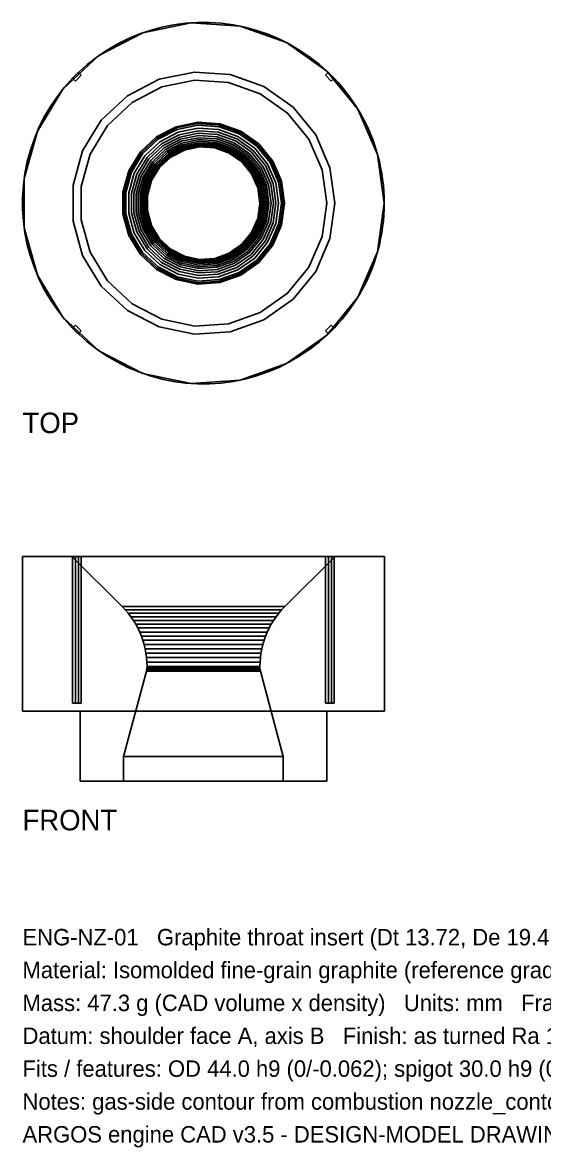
# Model space of a CAD drawing. Header units: millimetres. Extents: x 0 to 270, y -45 to 92.
# Drawn here: x 0 to 63.5, y -44.6 to 92.3 of the extents above; entities that cross this region are included whole.
import ezdxf

# ---------------------------------------------------------------- set-up
doc = ezdxf.new("R2010")
doc.units = ezdxf.units.MM
for name, color, linetype in [('FRONT_HIDDEN', 8, 'CONTINUOUS'), ('FRONT_VISIBLE', 7, 'Continuous'), ('TOP_HIDDEN', 8, 'CONTINUOUS'), ('TOP_VISIBLE', 7, 'Continuous')]:
    doc.layers.add(name, color=color, linetype=linetype)

msp = doc.modelspace()

# ---------------------------------------------------------------- linework, layer by layer
at = {"layer": 'FRONT_HIDDEN'}
for points in [[(6.09, 27.35), (5.83, 27.35), (5.56, 27.35), (5.3, 27.35), (5.03, 27.35), (4.77, 27.35), (4.5, 27.35), (4.24, 27.35), (3.97, 27.35), (3.71, 27.35), (3.44, 27.35), (3.18, 27.35), (2.91, 27.35), (2.65, 27.35), (2.38, 27.35), (2.12, 27.35), (1.85, 27.35), (1.59, 27.35), (1.32, 27.35), (1.06, 27.35), (0.79, 27.35), (0.53, 27.35), (0.26, 27.35), (0, 27.35)], [(38, 27.35), (36.61, 27.35), (35.22, 27.35), (33.83, 27.35), (32.43, 27.35), (31.04, 27.35), (29.65, 27.35), (28.26, 27.35), (26.87, 27.35), (25.48, 27.35), (24.09, 27.35), (22.7, 27.35), (21.3, 27.35), (19.91, 27.35), (18.52, 27.35), (17.13, 27.35), (15.74, 27.35), (14.35, 27.35), (12.96, 27.35), (11.57, 27.35), (10.17, 27.35), (8.78, 27.35), (7.39, 27.35), (6, 27.35)], [(6, 27.35), (7.39, 27.35), (8.78, 27.35), (10.17, 27.35), (11.57, 27.35), (12.96, 27.35), (14.35, 27.35), (15.74, 27.35), (17.13, 27.35), (18.52, 27.35), (19.91, 27.35), (21.3, 27.35), (22.7, 27.35), (24.09, 27.35), (25.48, 27.35), (26.87, 27.35), (28.26, 27.35), (29.65, 27.35), (31.04, 27.35), (32.43, 27.35), (33.83, 27.35), (35.22, 27.35), (36.61, 27.35), (38, 27.35)], [(12.12, 21.23), (6, 27.35)], [(6.09, 27.35), (6.44, 27.35)], [(6.09, 9.5), (6.09, 27.35)], [(7.15, 27.35), (6.44, 27.35)], [(6.44, 9.5), (6.44, 27.35)], [(6.8, 27.35), (7.15, 27.35)], [(6.8, 27.35), (7.15, 27.35)], [(6.8, 27.35), (7.15, 27.35)], [(37.2, 27.35), (35.88, 27.35), (34.56, 27.35), (33.23, 27.35), (31.91, 27.35), (30.59, 27.35), (29.27, 27.35), (27.95, 27.35), (26.63, 27.35), (25.3, 27.35), (23.98, 27.35), (22.66, 27.35), (21.34, 27.35), (20.02, 27.35), (18.7, 27.35), (17.37, 27.35), (16.05, 27.35), (14.73, 27.35), (13.41, 27.35), (12.09, 27.35), (10.77, 27.35), (9.44, 27.35), (8.12, 27.35), (6.8, 27.35)], [(6.8, 9.5), (6.8, 27.35)], [(7.15, 9.5), (7.15, 27.35)], [(7.15, 9.5), (7.15, 27.35)], [(38, 27.35), (31.88, 21.23)], [(37.2, 27.35), (36.85, 27.35)], [(37.56, 27.35), (36.85, 27.35)], [(36.85, 27.35), (37.2, 27.35)], [(37.2, 27.35), (36.85, 27.35)], [(36.85, 9.5), (36.85, 27.35)], [(36.85, 9.5), (36.85, 27.35)], [(37.2, 9.5), (37.2, 27.35)], [(37.91, 27.35), (37.56, 27.35)], [(37.56, 9.5), (37.56, 27.35)], [(44, 27.35), (43.74, 27.35), (43.47, 27.35), (43.21, 27.35), (42.94, 27.35), (42.68, 27.35), (42.41, 27.35), (42.15, 27.35), (41.88, 27.35), (41.62, 27.35), (41.35, 27.35), (41.09, 27.35), (40.82, 27.35), (40.56, 27.35), (40.29, 27.35), (40.03, 27.35), (39.76, 27.35), (39.5, 27.35), (39.23, 27.35), (38.97, 27.35), (38.7, 27.35), (38.44, 27.35), (38.17, 27.35), (37.91, 27.35)], [(37.91, 9.5), (37.91, 27.35)], [(31.88, 21.23), (31.02, 21.23), (30.16, 21.23), (29.3, 21.23), (28.44, 21.23), (27.58, 21.23), (26.72, 21.23), (25.86, 21.23), (25.01, 21.23), (24.15, 21.23), (23.29, 21.23), (22.43, 21.23), (21.57, 21.23), (20.71, 21.23), (19.85, 21.23), (18.99, 21.23), (18.14, 21.23), (17.28, 21.23), (16.42, 21.23), (15.56, 21.23), (14.7, 21.23), (13.84, 21.23), (12.98, 21.23), (12.12, 21.23)], [(12.12, 21.23), (12.98, 21.23), (13.84, 21.23), (14.7, 21.23), (15.56, 21.23), (16.42, 21.23), (17.28, 21.23), (18.14, 21.23), (18.99, 21.23), (19.85, 21.23), (20.71, 21.23), (21.57, 21.23), (22.43, 21.23), (23.29, 21.23), (24.15, 21.23), (25.01, 21.23), (25.86, 21.23), (26.72, 21.23), (27.58, 21.23), (28.44, 21.23), (29.3, 21.23), (30.16, 21.23), (31.02, 21.23), (31.88, 21.23)], [(12.49, 20.84), (12.12, 21.23)], [(31.51, 20.84), (30.68, 20.84), (29.85, 20.84), (29.03, 20.84), (28.2, 20.84), (27.37, 20.84), (26.55, 20.84), (25.72, 20.84), (24.89, 20.84), (24.07, 20.84), (23.24, 20.84), (22.41, 20.84), (21.59, 20.84), (20.76, 20.84), (19.93, 20.84), (19.11, 20.84), (18.28, 20.84), (17.45, 20.84), (16.63, 20.84), (15.8, 20.84), (14.97, 20.84), (14.15, 20.84), (13.32, 20.84), (12.49, 20.84)], [(12.49, 20.84), (13.32, 20.84), (14.15, 20.84), (14.97, 20.84), (15.8, 20.84), (16.63, 20.84), (17.45, 20.84), (18.28, 20.84), (19.11, 20.84), (19.93, 20.84), (20.76, 20.84), (21.59, 20.84), (22.41, 20.84), (23.24, 20.84), (24.07, 20.84), (24.89, 20.84), (25.72, 20.84), (26.55, 20.84), (27.37, 20.84), (28.2, 20.84), (29.03, 20.84), (29.85, 20.84), (30.68, 20.84), (31.51, 20.84)], [(12.84, 20.43), (12.49, 20.84)], [(31.51, 20.84), (31.16, 20.43)], [(31.88, 21.23), (31.51, 20.84)], [(31.16, 20.43), (30.36, 20.43), (29.56, 20.43), (28.77, 20.43), (27.97, 20.43), (27.18, 20.43), (26.38, 20.43), (25.58, 20.43), (24.79, 20.43), (23.99, 20.43), (23.19, 20.43), (22.4, 20.43), (21.6, 20.43), (20.81, 20.43), (20.01, 20.43), (19.21, 20.43), (18.42, 20.43), (17.62, 20.43), (16.82, 20.43), (16.03, 20.43), (15.23, 20.43), (14.44, 20.43), (13.64, 20.43), (12.84, 20.43)], [(12.84, 20.43), (13.64, 20.43), (14.44, 20.43), (15.23, 20.43), (16.03, 20.43), (16.82, 20.43), (17.62, 20.43), (18.42, 20.43), (19.21, 20.43), (20.01, 20.43), (20.81, 20.43), (21.6, 20.43), (22.4, 20.43), (23.19, 20.43), (23.99, 20.43), (24.79, 20.43), (25.58, 20.43), (26.38, 20.43), (27.18, 20.43), (27.97, 20.43), (28.77, 20.43), (29.56, 20.43), (30.36, 20.43), (31.16, 20.43)], [(13.17, 20), (12.84, 20.43)], [(30.83, 20), (30.06, 20), (29.29, 20), (28.52, 20), (27.76, 20), (26.99, 20), (26.22, 20), (25.45, 20), (24.69, 20), (23.92, 20), (23.15, 20), (22.38, 20), (21.62, 20), (20.85, 20), (20.08, 20), (19.31, 20), (18.55, 20), (17.78, 20), (17.01, 20), (16.24, 20), (15.48, 20), (14.71, 20), (13.94, 20), (13.17, 20)], [(13.17, 20), (13.94, 20), (14.71, 20), (15.48, 20), (16.24, 20), (17.01, 20), (17.78, 20), (18.55, 20), (19.31, 20), (20.08, 20), (20.85, 20), (21.62, 20), (22.38, 20), (23.15, 20), (23.92, 20), (24.69, 20), (25.45, 20), (26.22, 20), (26.99, 20), (27.76, 20), (28.52, 20), (29.29, 20), (30.06, 20), (30.83, 20)], [(13.48, 19.56), (13.17, 20)], [(30.52, 19.56), (29.78, 19.56), (29.04, 19.56), (28.3, 19.56), (27.56, 19.56), (26.82, 19.56), (26.08, 19.56), (25.33, 19.56), (24.59, 19.56), (23.85, 19.56), (23.11, 19.56), (22.37, 19.56), (21.63, 19.56), (20.89, 19.56), (20.15, 19.56), (19.41, 19.56), (18.67, 19.56), (17.92, 19.56), (17.18, 19.56), (16.44, 19.56), (15.7, 19.56), (14.96, 19.56), (14.22, 19.56), (13.48, 19.56)], [(13.48, 19.56), (14.22, 19.56), (14.96, 19.56), (15.7, 19.56), (16.44, 19.56), (17.18, 19.56), (17.92, 19.56), (18.67, 19.56), (19.41, 19.56), (20.15, 19.56), (20.89, 19.56), (21.63, 19.56), (22.37, 19.56), (23.11, 19.56), (23.85, 19.56), (24.59, 19.56), (25.33, 19.56), (26.08, 19.56), (26.82, 19.56), (27.56, 19.56), (28.3, 19.56), (29.04, 19.56), (29.78, 19.56), (30.52, 19.56)], [(13.76, 19.1), (13.48, 19.56)], [(30.52, 19.56), (30.24, 19.1)], [(30.83, 20), (30.52, 19.56)], [(31.16, 20.43), (30.83, 20)], [(30.24, 19.1), (29.52, 19.1), (28.81, 19.1), (28.09, 19.1), (27.37, 19.1), (26.66, 19.1), (25.94, 19.1), (25.22, 19.1), (24.51, 19.1), (23.79, 19.1), (23.07, 19.1), (22.36, 19.1), (21.64, 19.1), (20.93, 19.1), (20.21, 19.1), (19.49, 19.1), (18.78, 19.1), (18.06, 19.1), (17.34, 19.1), (16.63, 19.1), (15.91, 19.1), (15.19, 19.1), (14.48, 19.1), (13.76, 19.1)], [(13.76, 19.1), (14.48, 19.1), (15.19, 19.1), (15.91, 19.1), (16.63, 19.1), (17.34, 19.1), (18.06, 19.1), (18.78, 19.1), (19.49, 19.1), (20.21, 19.1), (20.93, 19.1), (21.64, 19.1), (22.36, 19.1), (23.07, 19.1), (23.79, 19.1), (24.51, 19.1), (25.22, 19.1), (25.94, 19.1), (26.66, 19.1), (27.37, 19.1), (28.09, 19.1), (28.81, 19.1), (29.52, 19.1), (30.24, 19.1)], [(14.02, 18.63), (13.76, 19.1)], [(29.98, 18.63), (29.29, 18.63), (28.6, 18.63), (27.9, 18.63), (27.21, 18.63), (26.51, 18.63), (25.82, 18.63), (25.12, 18.63), (24.43, 18.63), (23.74, 18.63), (23.04, 18.63), (22.35, 18.63), (21.65, 18.63), (20.96, 18.63), (20.26, 18.63), (19.57, 18.63), (18.88, 18.63), (18.18, 18.63), (17.49, 18.63), (16.79, 18.63), (16.1, 18.63), (15.4, 18.63), (14.71, 18.63), (14.02, 18.63)], [(14.02, 18.63), (14.71, 18.63), (15.4, 18.63), (16.1, 18.63), (16.79, 18.63), (17.49, 18.63), (18.18, 18.63), (18.88, 18.63), (19.57, 18.63), (20.26, 18.63), (20.96, 18.63), (21.65, 18.63), (22.35, 18.63), (23.04, 18.63), (23.74, 18.63), (24.43, 18.63), (25.12, 18.63), (25.82, 18.63), (26.51, 18.63), (27.21, 18.63), (27.9, 18.63), (28.6, 18.63), (29.29, 18.63), (29.98, 18.63)], [(14.25, 18.14), (14.02, 18.63)], [(29.75, 18.14), (29.08, 18.14), (28.4, 18.14), (27.73, 18.14), (27.06, 18.14), (26.38, 18.14), (25.71, 18.14), (25.03, 18.14), (24.36, 18.14), (23.69, 18.14), (23.01, 18.14), (22.34, 18.14), (21.66, 18.14), (20.99, 18.14), (20.31, 18.14), (19.64, 18.14), (18.97, 18.14), (18.29, 18.14), (17.62, 18.14), (16.94, 18.14), (16.27, 18.14), (15.6, 18.14), (14.92, 18.14), (14.25, 18.14)], [(14.25, 18.14), (14.92, 18.14), (15.6, 18.14), (16.27, 18.14), (16.94, 18.14), (17.62, 18.14), (18.29, 18.14), (18.97, 18.14), (19.64, 18.14), (20.31, 18.14), (20.99, 18.14), (21.66, 18.14), (22.34, 18.14), (23.01, 18.14), (23.69, 18.14), (24.36, 18.14), (25.03, 18.14), (25.71, 18.14), (26.38, 18.14), (27.06, 18.14), (27.73, 18.14), (28.4, 18.14), (29.08, 18.14), (29.75, 18.14)], [(14.45, 17.64), (14.25, 18.14)], [(29.75, 18.14), (29.55, 17.64)], [(29.98, 18.63), (29.75, 18.14)], [(30.24, 19.1), (29.98, 18.63)], [(29.55, 17.64), (28.89, 17.64), (28.23, 17.64), (27.58, 17.64), (26.92, 17.64), (26.26, 17.64), (25.61, 17.64), (24.95, 17.64), (24.3, 17.64), (23.64, 17.64), (22.98, 17.64), (22.33, 17.64), (21.67, 17.64), (21.02, 17.64), (20.36, 17.64), (19.7, 17.64), (19.05, 17.64), (18.39, 17.64), (17.74, 17.64), (17.08, 17.64), (16.42, 17.64), (15.77, 17.64), (15.11, 17.64), (14.45, 17.64)], [(14.45, 17.64), (15.11, 17.64), (15.77, 17.64), (16.42, 17.64), (17.08, 17.64), (17.74, 17.64), (18.39, 17.64), (19.05, 17.64), (19.7, 17.64), (20.36, 17.64), (21.02, 17.64), (21.67, 17.64), (22.33, 17.64), (22.98, 17.64), (23.64, 17.64), (24.3, 17.64), (24.95, 17.64), (25.61, 17.64), (26.26, 17.64), (26.92, 17.64), (27.58, 17.64), (28.23, 17.64), (28.89, 17.64), (29.55, 17.64)], [(14.63, 17.13), (14.45, 17.64)], [(29.37, 17.13), (28.73, 17.13), (28.08, 17.13), (27.44, 17.13), (26.8, 17.13), (26.16, 17.13), (25.52, 17.13), (24.88, 17.13), (24.24, 17.13), (23.6, 17.13), (22.96, 17.13), (22.32, 17.13), (21.68, 17.13), (21.04, 17.13), (20.4, 17.13), (19.76, 17.13), (19.12, 17.13), (18.48, 17.13), (17.84, 17.13), (17.2, 17.13), (16.56, 17.13), (15.92, 17.13), (15.27, 17.13), (14.63, 17.13)], [(14.63, 17.13), (15.27, 17.13), (15.92, 17.13), (16.56, 17.13), (17.2, 17.13), (17.84, 17.13), (18.48, 17.13), (19.12, 17.13), (19.76, 17.13), (20.4, 17.13), (21.04, 17.13), (21.68, 17.13), (22.32, 17.13), (22.96, 17.13), (23.6, 17.13), (24.24, 17.13), (24.88, 17.13), (25.52, 17.13), (26.16, 17.13), (26.8, 17.13), (27.44, 17.13), (28.08, 17.13), (28.73, 17.13), (29.37, 17.13)], [(14.79, 16.62), (14.63, 17.13)], [(29.21, 16.62), (28.59, 16.62), (27.96, 16.62), (27.33, 16.62), (26.7, 16.62), (26.08, 16.62), (25.45, 16.62), (24.82, 16.62), (24.2, 16.62), (23.57, 16.62), (22.94, 16.62), (22.31, 16.62), (21.69, 16.62), (21.06, 16.62), (20.43, 16.62), (19.8, 16.62), (19.18, 16.62), (18.55, 16.62), (17.92, 16.62), (17.3, 16.62), (16.67, 16.62), (16.04, 16.62), (15.41, 16.62), (14.79, 16.62)], [(14.79, 16.62), (15.41, 16.62), (16.04, 16.62), (16.67, 16.62), (17.3, 16.62), (17.92, 16.62), (18.55, 16.62), (19.18, 16.62), (19.8, 16.62), (20.43, 16.62), (21.06, 16.62), (21.69, 16.62), (22.31, 16.62), (22.94, 16.62), (23.57, 16.62), (24.2, 16.62), (24.82, 16.62), (25.45, 16.62), (26.08, 16.62), (26.7, 16.62), (27.33, 16.62), (27.96, 16.62), (28.59, 16.62), (29.21, 16.62)], [(14.91, 16.09), (14.79, 16.62)], [(29.21, 16.62), (29.09, 16.09)], [(29.37, 17.13), (29.21, 16.62)], [(29.55, 17.64), (29.37, 17.13)], [(29.09, 16.09), (28.47, 16.09), (27.85, 16.09), (27.24, 16.09), (26.62, 16.09), (26.01, 16.09), (25.39, 16.09), (24.77, 16.09), (24.16, 16.09), (23.54, 16.09), (22.92, 16.09), (22.31, 16.09), (21.69, 16.09), (21.08, 16.09), (20.46, 16.09), (19.84, 16.09), (19.23, 16.09), (18.61, 16.09), (17.99, 16.09), (17.38, 16.09), (16.76, 16.09), (16.15, 16.09), (15.53, 16.09), (14.91, 16.09)], [(14.91, 16.09), (15.53, 16.09), (16.15, 16.09), (16.76, 16.09), (17.38, 16.09), (17.99, 16.09), (18.61, 16.09), (19.23, 16.09), (19.84, 16.09), (20.46, 16.09), (21.08, 16.09), (21.69, 16.09), (22.31, 16.09), (22.92, 16.09), (23.54, 16.09), (24.16, 16.09), (24.77, 16.09), (25.39, 16.09), (26.01, 16.09), (26.62, 16.09), (27.24, 16.09), (27.85, 16.09), (28.47, 16.09), (29.09, 16.09)], [(15.01, 15.56), (14.91, 16.09)], [(28.99, 15.56), (28.38, 15.56), (27.77, 15.56), (27.17, 15.56), (26.56, 15.56), (25.95, 15.56), (25.34, 15.56), (24.73, 15.56), (24.13, 15.56), (23.52, 15.56), (22.91, 15.56), (22.3, 15.56), (21.7, 15.56), (21.09, 15.56), (20.48, 15.56), (19.87, 15.56), (19.27, 15.56), (18.66, 15.56), (18.05, 15.56), (17.44, 15.56), (16.83, 15.56), (16.23, 15.56), (15.62, 15.56), (15.01, 15.56)], [(15.01, 15.56), (15.62, 15.56), (16.23, 15.56), (16.83, 15.56), (17.44, 15.56), (18.05, 15.56), (18.66, 15.56), (19.27, 15.56), (19.87, 15.56), (20.48, 15.56), (21.09, 15.56), (21.7, 15.56), (22.3, 15.56), (22.91, 15.56), (23.52, 15.56), (24.13, 15.56), (24.73, 15.56), (25.34, 15.56), (25.95, 15.56), (26.56, 15.56), (27.17, 15.56), (27.77, 15.56), (28.38, 15.56), (28.99, 15.56)], [(15.08, 15.03), (15.01, 15.56)], [(28.99, 15.56), (28.92, 15.03)], [(29.09, 16.09), (28.99, 15.56)], [(28.92, 15.03), (28.32, 15.03), (27.72, 15.03), (27.11, 15.03), (26.51, 15.03), (25.91, 15.03), (25.31, 15.03), (24.71, 15.03), (24.11, 15.03), (23.5, 15.03), (22.9, 15.03), (22.3, 15.03), (21.7, 15.03), (21.1, 15.03), (20.5, 15.03), (19.89, 15.03), (19.29, 15.03), (18.69, 15.03), (18.09, 15.03), (17.49, 15.03), (16.89, 15.03), (16.28, 15.03), (15.68, 15.03), (15.08, 15.03)], [(15.08, 15.03), (15.68, 15.03), (16.28, 15.03), (16.89, 15.03), (17.49, 15.03), (18.09, 15.03), (18.69, 15.03), (19.29, 15.03), (19.89, 15.03), (20.5, 15.03), (21.1, 15.03), (21.7, 15.03), (22.3, 15.03), (22.9, 15.03), (23.5, 15.03), (24.11, 15.03), (24.71, 15.03), (25.31, 15.03), (25.91, 15.03), (26.51, 15.03), (27.11, 15.03), (27.72, 15.03), (28.32, 15.03), (28.92, 15.03)], [(15.12, 14.49), (15.08, 15.03)], [(15.13, 13.76), (15.11, 13.56)], [(28.88, 14.49), (28.28, 14.49), (27.68, 14.49), (27.08, 14.49), (26.48, 14.49), (25.89, 14.49), (25.29, 14.49), (24.69, 14.49), (24.09, 14.49), (23.49, 14.49), (22.9, 14.49), (22.3, 14.49), (21.7, 14.49), (21.1, 14.49), (20.51, 14.49), (19.91, 14.49), (19.31, 14.49), (18.71, 14.49), (18.11, 14.49), (17.52, 14.49), (16.92, 14.49), (16.32, 14.49), (15.72, 14.49), (15.12, 14.49)], [(15.12, 14.49), (15.72, 14.49), (16.32, 14.49), (16.92, 14.49), (17.52, 14.49), (18.11, 14.49), (18.71, 14.49), (19.31, 14.49), (19.91, 14.49), (20.51, 14.49), (21.1, 14.49), (21.7, 14.49), (22.3, 14.49), (22.9, 14.49), (23.49, 14.49), (24.09, 14.49), (24.69, 14.49), (25.29, 14.49), (25.89, 14.49), (26.48, 14.49), (27.08, 14.49), (27.68, 14.49), (28.28, 14.49), (28.88, 14.49)], [(15.14, 13.95), (15.12, 14.49)], [(15.14, 13.95), (15.13, 13.76)], [(28.87, 13.76), (28.27, 13.76), (27.67, 13.76), (27.08, 13.76), (26.48, 13.76), (25.88, 13.76), (25.29, 13.76), (24.69, 13.76), (24.09, 13.76), (23.49, 13.76), (22.9, 13.76), (22.3, 13.76), (21.7, 13.76), (21.1, 13.76), (20.51, 13.76), (19.91, 13.76), (19.31, 13.76), (18.71, 13.76), (18.12, 13.76), (17.52, 13.76), (16.92, 13.76), (16.33, 13.76), (15.73, 13.76), (15.13, 13.76)], [(15.13, 13.76), (15.73, 13.76), (16.33, 13.76), (16.92, 13.76), (17.52, 13.76), (18.12, 13.76), (18.71, 13.76), (19.31, 13.76), (19.91, 13.76), (20.51, 13.76), (21.1, 13.76), (21.7, 13.76), (22.3, 13.76), (22.9, 13.76), (23.49, 13.76), (24.09, 13.76), (24.69, 13.76), (25.29, 13.76), (25.88, 13.76), (26.48, 13.76), (27.08, 13.76), (27.67, 13.76), (28.27, 13.76), (28.87, 13.76)], [(28.86, 13.95), (28.27, 13.95), (27.67, 13.95), (27.07, 13.95), (26.48, 13.95), (25.88, 13.95), (25.28, 13.95), (24.69, 13.95), (24.09, 13.95), (23.49, 13.95), (22.9, 13.95), (22.3, 13.95), (21.7, 13.95), (21.1, 13.95), (20.51, 13.95), (19.91, 13.95), (19.31, 13.95), (18.72, 13.95), (18.12, 13.95), (17.52, 13.95), (16.93, 13.95), (16.33, 13.95), (15.73, 13.95), (15.14, 13.95)], [(15.14, 13.95), (15.73, 13.95), (16.33, 13.95), (16.93, 13.95), (17.52, 13.95), (18.12, 13.95), (18.72, 13.95), (19.31, 13.95), (19.91, 13.95), (20.51, 13.95), (21.1, 13.95), (21.7, 13.95), (22.3, 13.95), (22.9, 13.95), (23.49, 13.95), (24.09, 13.95), (24.69, 13.95), (25.28, 13.95), (25.88, 13.95), (26.48, 13.95), (27.07, 13.95), (27.67, 13.95), (28.27, 13.95), (28.86, 13.95)], [(28.88, 14.49), (28.86, 13.95)], [(28.86, 13.95), (28.87, 13.76)], [(28.87, 13.76), (28.89, 13.56)], [(28.92, 15.03), (28.88, 14.49)], [(15.07, 13.37), (12.3, 3)], [(15.11, 13.56), (15.07, 13.37)], [(28.93, 13.37), (28.33, 13.37), (27.72, 13.37), (27.12, 13.37), (26.52, 13.37), (25.92, 13.37), (25.31, 13.37), (24.71, 13.37), (24.11, 13.37), (23.51, 13.37), (22.9, 13.37), (22.3, 13.37), (21.7, 13.37), (21.1, 13.37), (20.49, 13.37), (19.89, 13.37), (19.29, 13.37), (18.69, 13.37), (18.08, 13.37), (17.48, 13.37), (16.88, 13.37), (16.28, 13.37), (15.67, 13.37), (15.07, 13.37)], [(15.07, 13.37), (15.67, 13.37), (16.28, 13.37), (16.88, 13.37), (17.48, 13.37), (18.08, 13.37), (18.69, 13.37), (19.29, 13.37), (19.89, 13.37), (20.49, 13.37), (21.1, 13.37), (21.7, 13.37), (22.3, 13.37), (22.9, 13.37), (23.51, 13.37), (24.11, 13.37), (24.71, 13.37), (25.31, 13.37), (25.92, 13.37), (26.52, 13.37), (27.12, 13.37), (27.72, 13.37), (28.33, 13.37), (28.93, 13.37)], [(28.89, 13.56), (28.29, 13.56), (27.69, 13.56), (27.09, 13.56), (26.49, 13.56), (25.9, 13.56), (25.3, 13.56), (24.7, 13.56), (24.1, 13.56), (23.5, 13.56), (22.9, 13.56), (22.3, 13.56), (21.7, 13.56), (21.1, 13.56), (20.5, 13.56), (19.9, 13.56), (19.3, 13.56), (18.7, 13.56), (18.1, 13.56), (17.51, 13.56), (16.91, 13.56), (16.31, 13.56), (15.71, 13.56), (15.11, 13.56)], [(15.11, 13.56), (15.71, 13.56), (16.31, 13.56), (16.91, 13.56), (17.51, 13.56), (18.1, 13.56), (18.7, 13.56), (19.3, 13.56), (19.9, 13.56), (20.5, 13.56), (21.1, 13.56), (21.7, 13.56), (22.3, 13.56), (22.9, 13.56), (23.5, 13.56), (24.1, 13.56), (24.7, 13.56), (25.3, 13.56), (25.9, 13.56), (26.49, 13.56), (27.09, 13.56), (27.69, 13.56), (28.29, 13.56), (28.89, 13.56)], [(28.89, 13.56), (28.93, 13.37)], [(28.93, 13.37), (31.7, 3)], [(44, 8.5), (42.09, 8.5), (40.17, 8.5), (38.26, 8.5), (36.35, 8.5), (34.43, 8.5), (32.52, 8.5), (30.61, 8.5), (28.7, 8.5), (26.78, 8.5), (24.87, 8.5), (22.96, 8.5), (21.04, 8.5), (19.13, 8.5), (17.22, 8.5), (15.3, 8.5), (13.39, 8.5), (11.48, 8.5), (9.57, 8.5), (7.65, 8.5), (5.74, 8.5), (3.83, 8.5), (1.91, 8.5), (0, 8.5)], [(6.8, 9.5), (6.77, 9.5), (6.74, 9.5), (6.71, 9.5), (6.68, 9.5), (6.65, 9.5), (6.62, 9.5), (6.59, 9.5), (6.56, 9.5), (6.52, 9.5), (6.49, 9.5), (6.46, 9.5), (6.43, 9.5), (6.4, 9.5), (6.37, 9.5), (6.34, 9.5), (6.31, 9.5), (6.28, 9.5), (6.25, 9.5), (6.22, 9.5), (6.19, 9.5), (6.16, 9.5), (6.12, 9.5), (6.09, 9.5)], [(6.44, 9.5), (6.09, 9.5)], [(6.44, 9.5), (6.09, 9.5)], [(6.44, 9.5), (7.15, 9.5)], [(7.15, 9.5), (6.44, 9.5)], [(7.15, 9.5), (6.8, 9.5)], [(7.15, 9.5), (6.8, 9.5)], [(37, 8.5), (35.7, 8.5), (34.39, 8.5), (33.09, 8.5), (31.78, 8.5), (30.48, 8.5), (29.17, 8.5), (27.87, 8.5), (26.57, 8.5), (25.26, 8.5), (23.96, 8.5), (22.65, 8.5), (21.35, 8.5), (20.04, 8.5), (18.74, 8.5), (17.43, 8.5), (16.13, 8.5), (14.83, 8.5), (13.52, 8.5), (12.22, 8.5), (10.91, 8.5), (9.61, 8.5), (8.3, 8.5), (7, 8.5)], [(7, 8.5), (8.3, 8.5), (9.61, 8.5), (10.91, 8.5), (12.22, 8.5), (13.52, 8.5), (14.83, 8.5), (16.13, 8.5), (17.43, 8.5), (18.74, 8.5), (20.04, 8.5), (21.35, 8.5), (22.65, 8.5), (23.96, 8.5), (25.26, 8.5), (26.57, 8.5), (27.87, 8.5), (29.17, 8.5), (30.48, 8.5), (31.78, 8.5), (33.09, 8.5), (34.39, 8.5), (35.7, 8.5), (37, 8.5)], [(36.85, 9.5), (37.2, 9.5)], [(37.56, 9.5), (36.85, 9.5)], [(36.85, 9.5), (37.56, 9.5)], [(36.85, 9.5), (37.2, 9.5)], [(37.91, 9.5), (37.88, 9.5), (37.84, 9.5), (37.81, 9.5), (37.78, 9.5), (37.75, 9.5), (37.72, 9.5), (37.69, 9.5), (37.66, 9.5), (37.63, 9.5), (37.6, 9.5), (37.57, 9.5), (37.54, 9.5), (37.51, 9.5), (37.48, 9.5), (37.44, 9.5), (37.41, 9.5), (37.38, 9.5), (37.35, 9.5), (37.32, 9.5), (37.29, 9.5), (37.26, 9.5), (37.23, 9.5), (37.2, 9.5)], [(37.56, 9.5), (37.91, 9.5)], [(37.56, 9.5), (37.91, 9.5)], [(31.7, 3), (30.86, 3), (30.02, 3), (29.17, 3), (28.33, 3), (27.49, 3), (26.64, 3), (25.8, 3), (24.95, 3), (24.11, 3), (23.27, 3), (22.42, 3), (21.58, 3), (20.73, 3), (19.89, 3), (19.05, 3), (18.2, 3), (17.36, 3), (16.51, 3), (15.67, 3), (14.83, 3), (13.98, 3), (13.14, 3), (12.3, 3)], [(12.3, 3), (13.14, 3), (13.98, 3), (14.83, 3), (15.67, 3), (16.51, 3), (17.36, 3), (18.2, 3), (19.05, 3), (19.89, 3), (20.73, 3), (21.58, 3), (22.42, 3), (23.27, 3), (24.11, 3), (24.95, 3), (25.8, 3), (26.64, 3), (27.49, 3), (28.33, 3), (29.17, 3), (30.02, 3), (30.86, 3), (31.7, 3)], [(12.3, 3), (12.3, 0)], [(31.7, 3), (31.7, 0)], [(37, 0), (35.7, 0), (34.39, 0), (33.09, 0), (31.78, 0), (30.48, 0), (29.17, 0), (27.87, 0), (26.57, 0), (25.26, 0), (23.96, 0), (22.65, 0), (21.35, 0), (20.04, 0), (18.74, 0), (17.43, 0), (16.13, 0), (14.83, 0), (13.52, 0), (12.22, 0), (10.91, 0), (9.61, 0), (8.3, 0), (7, 0)], [(31.7, 0), (30.86, 0), (30.02, 0), (29.17, 0), (28.33, 0), (27.49, 0), (26.64, 0), (25.8, 0), (24.95, 0), (24.11, 0), (23.27, 0), (22.42, 0), (21.58, 0), (20.73, 0), (19.89, 0), (19.05, 0), (18.2, 0), (17.36, 0), (16.51, 0), (15.67, 0), (14.83, 0), (13.98, 0), (13.14, 0), (12.3, 0)], [(12.3, 0), (13.14, 0), (13.98, 0), (14.83, 0), (15.67, 0), (16.51, 0), (17.36, 0), (18.2, 0), (19.05, 0), (19.89, 0), (20.73, 0), (21.58, 0), (22.42, 0), (23.27, 0), (24.11, 0), (24.95, 0), (25.8, 0), (26.64, 0), (27.49, 0), (28.33, 0), (29.17, 0), (30.02, 0), (30.86, 0), (31.7, 0)]]:
    msp.add_lwpolyline(points, dxfattribs=at)
at = {"layer": 'FRONT_VISIBLE'}
for points in [[(0, 27.35), (0.26, 27.35), (0.53, 27.35), (0.79, 27.35), (1.06, 27.35), (1.32, 27.35), (1.59, 27.35), (1.85, 27.35), (2.12, 27.35), (2.38, 27.35), (2.65, 27.35), (2.91, 27.35), (3.18, 27.35), (3.44, 27.35), (3.71, 27.35), (3.97, 27.35), (4.24, 27.35), (4.5, 27.35), (4.77, 27.35), (5.03, 27.35), (5.3, 27.35), (5.56, 27.35), (5.83, 27.35), (6.09, 27.35)], [(0, 8.5), (0, 27.35)], [(6.09, 27.35), (6.44, 27.35)], [(6.09, 9.5), (6.09, 27.35)], [(6.44, 27.35), (6.8, 27.35)], [(6.44, 9.5), (6.44, 27.35)], [(6.8, 27.35), (8.12, 27.35), (9.44, 27.35), (10.77, 27.35), (12.09, 27.35), (13.41, 27.35), (14.73, 27.35), (16.05, 27.35), (17.37, 27.35), (18.7, 27.35), (20.02, 27.35), (21.34, 27.35), (22.66, 27.35), (23.98, 27.35), (25.3, 27.35), (26.63, 27.35), (27.95, 27.35), (29.27, 27.35), (30.59, 27.35), (31.91, 27.35), (33.23, 27.35), (34.56, 27.35), (35.88, 27.35), (37.2, 27.35)], [(6.8, 9.5), (6.8, 27.35)], [(37.2, 27.35), (37.56, 27.35)], [(37.2, 9.5), (37.2, 27.35)], [(37.91, 27.35), (37.56, 27.35)], [(37.56, 9.5), (37.56, 27.35)], [(37.91, 27.35), (38.17, 27.35), (38.44, 27.35), (38.7, 27.35), (38.97, 27.35), (39.23, 27.35), (39.5, 27.35), (39.76, 27.35), (40.03, 27.35), (40.29, 27.35), (40.56, 27.35), (40.82, 27.35), (41.09, 27.35), (41.35, 27.35), (41.62, 27.35), (41.88, 27.35), (42.15, 27.35), (42.41, 27.35), (42.68, 27.35), (42.94, 27.35), (43.21, 27.35), (43.47, 27.35), (43.74, 27.35), (44, 27.35)], [(37.91, 9.5), (37.91, 27.35)], [(44, 8.5), (44, 27.35)], [(0, 8.5), (1.91, 8.5), (3.83, 8.5), (5.74, 8.5), (7.65, 8.5), (9.57, 8.5), (11.48, 8.5), (13.39, 8.5), (15.3, 8.5), (17.22, 8.5), (19.13, 8.5), (21.04, 8.5), (22.96, 8.5), (24.87, 8.5), (26.78, 8.5), (28.7, 8.5), (30.61, 8.5), (32.52, 8.5), (34.43, 8.5), (36.35, 8.5), (38.26, 8.5), (40.17, 8.5), (42.09, 8.5), (44, 8.5)], [(6.09, 9.5), (6.12, 9.5), (6.16, 9.5), (6.19, 9.5), (6.22, 9.5), (6.25, 9.5), (6.28, 9.5), (6.31, 9.5), (6.34, 9.5), (6.37, 9.5), (6.4, 9.5), (6.43, 9.5), (6.46, 9.5), (6.49, 9.5), (6.52, 9.5), (6.56, 9.5), (6.59, 9.5), (6.62, 9.5), (6.65, 9.5), (6.68, 9.5), (6.71, 9.5), (6.74, 9.5), (6.77, 9.5), (6.8, 9.5)], [(7, 0), (7, 8.5)], [(37, 0), (37, 8.5)], [(37.2, 9.5), (37.23, 9.5), (37.26, 9.5), (37.29, 9.5), (37.32, 9.5), (37.35, 9.5), (37.38, 9.5), (37.41, 9.5), (37.44, 9.5), (37.48, 9.5), (37.51, 9.5), (37.54, 9.5), (37.57, 9.5), (37.6, 9.5), (37.63, 9.5), (37.66, 9.5), (37.69, 9.5), (37.72, 9.5), (37.75, 9.5), (37.78, 9.5), (37.81, 9.5), (37.84, 9.5), (37.88, 9.5), (37.91, 9.5)], [(7, 0), (8.3, 0), (9.61, 0), (10.91, 0), (12.22, 0), (13.52, 0), (14.83, 0), (16.13, 0), (17.43, 0), (18.74, 0), (20.04, 0), (21.35, 0), (22.65, 0), (23.96, 0), (25.26, 0), (26.57, 0), (27.87, 0), (29.17, 0), (30.48, 0), (31.78, 0), (33.09, 0), (34.39, 0), (35.7, 0), (37, 0)]]:
    msp.add_lwpolyline(points, dxfattribs=at)
at = {"layer": 'TOP_HIDDEN'}
for points in [[(43.99, 70.34), (43.17, 76.28), (40.79, 81.77), (37, 86.42), (32.11, 89.88), (26.46, 91.88), (20.49, 92.29), (14.62, 91.07), (9.3, 88.32), (4.92, 84.23), (1.81, 79.11), (0.19, 73.34), (0.19, 67.35), (1.81, 61.58), (4.92, 56.46), (9.3, 52.37), (14.62, 49.61), (20.49, 48.39), (26.46, 48.8), (32.11, 50.81), (37, 54.26), (40.79, 58.91), (43.17, 64.41), (43.99, 70.34)], [(6.43, 85.19), (6.08, 85.54)], [(7.14, 85.9), (6.43, 85.19)], [(7.14, 85.9), (6.79, 86.25)], [(36.99, 70.34), (36.43, 74.39), (34.8, 78.14), (32.23, 81.3), (28.89, 83.66), (25.04, 85.03), (20.96, 85.31), (16.96, 84.48), (13.34, 82.6), (10.35, 79.81), (8.23, 76.32), (7.13, 72.38), (7.13, 68.3), (8.23, 64.37), (10.35, 60.88), (13.34, 58.09), (16.96, 56.21), (20.96, 55.38), (25.04, 55.66), (28.89, 57.02), (32.23, 59.38), (34.8, 62.55), (36.43, 66.3), (36.99, 70.34)], [(36.99, 70.34), (36.43, 74.39), (34.8, 78.14), (32.23, 81.3), (28.89, 83.66), (25.04, 85.03), (20.96, 85.31), (16.96, 84.48), (13.34, 82.6), (10.35, 79.81), (8.23, 76.32), (7.13, 72.38), (7.13, 68.3), (8.23, 64.37), (10.35, 60.88), (13.34, 58.09), (16.96, 56.21), (20.96, 55.38), (25.04, 55.66), (28.89, 57.02), (32.23, 59.38), (34.8, 62.55), (36.43, 66.3), (36.99, 70.34)], [(36.84, 85.9), (37.19, 86.25)], [(37.54, 85.19), (36.84, 85.9)], [(37.54, 85.19), (37.89, 85.54)], [(31.69, 70.34), (31.33, 72.96), (30.28, 75.38), (28.61, 77.43), (26.45, 78.96), (23.96, 79.84), (21.33, 80.02), (18.74, 79.49), (16.39, 78.27), (14.46, 76.47), (13.09, 74.21), (12.37, 71.66), (12.37, 69.02), (13.09, 66.48), (14.46, 64.22), (16.39, 62.41), (18.74, 61.2), (21.33, 60.66), (23.96, 60.84), (26.45, 61.73), (28.61, 63.25), (30.28, 65.3), (31.33, 67.72), (31.69, 70.34)], [(31.69, 70.34), (31.33, 72.96), (30.28, 75.38), (28.61, 77.43), (26.45, 78.96), (23.96, 79.84), (21.33, 80.02), (18.74, 79.49), (16.39, 78.27), (14.46, 76.47), (13.09, 74.21), (12.37, 71.66), (12.37, 69.02), (13.09, 66.48), (14.46, 64.22), (16.39, 62.41), (18.74, 61.2), (21.33, 60.66), (23.96, 60.84), (26.45, 61.73), (28.61, 63.25), (30.28, 65.3), (31.33, 67.72), (31.69, 70.34)], [(28.92, 70.34), (28.66, 72.21), (27.91, 73.94), (26.72, 75.41), (25.18, 76.49), (23.4, 77.12), (21.52, 77.25), (19.67, 76.87), (17.99, 76), (16.61, 74.71), (15.63, 73.1), (15.12, 71.29), (15.12, 69.4), (15.63, 67.58), (16.61, 65.97), (17.99, 64.68), (19.67, 63.81), (21.52, 63.43), (23.4, 63.56), (25.18, 64.19), (26.72, 65.28), (27.91, 66.74), (28.66, 68.47), (28.92, 70.34)], [(28.88, 70.34), (28.62, 72.2), (27.88, 73.92), (26.69, 75.38), (25.16, 76.46), (23.39, 77.09), (21.52, 77.22), (19.68, 76.84), (18.01, 75.97), (16.64, 74.69), (15.67, 73.09), (15.16, 71.28), (15.16, 69.4), (15.67, 67.6), (16.64, 65.99), (18.01, 64.71), (19.68, 63.85), (21.52, 63.47), (23.39, 63.59), (25.16, 64.22), (26.69, 65.31), (27.88, 66.76), (28.62, 68.48), (28.88, 70.34)], [(28.86, 70.34), (28.6, 72.2), (27.86, 73.91), (26.68, 75.36), (25.15, 76.44), (23.39, 77.07), (21.52, 77.2), (19.69, 76.81), (18.03, 75.95), (16.66, 74.68), (15.69, 73.08), (15.18, 71.28), (15.18, 69.41), (15.69, 67.61), (16.66, 66.01), (18.03, 64.73), (19.69, 63.87), (21.52, 63.49), (23.39, 63.62), (25.15, 64.24), (26.68, 65.32), (27.86, 66.77), (28.6, 68.49), (28.86, 70.34)], [(6.43, 55.49), (6.08, 55.14)], [(6.43, 55.49), (7.14, 54.79)], [(7.14, 54.79), (6.79, 54.44)], [(36.84, 54.79), (37.54, 55.49)], [(36.84, 54.79), (37.19, 54.44)], [(37.54, 55.49), (37.89, 55.14)]]:
    msp.add_lwpolyline(points, dxfattribs=at)
at = {"layer": 'TOP_VISIBLE'}
for points in [[(37.19, 86.25), (36.1, 87.22), (34.95, 88.12), (33.74, 88.94), (32.48, 89.68), (31.18, 90.33), (29.84, 90.89), (28.46, 91.37), (27.05, 91.75), (25.62, 92.04), (24.17, 92.23), (22.72, 92.33), (21.26, 92.33), (19.8, 92.23), (18.36, 92.04), (16.93, 91.75), (15.52, 91.37), (14.14, 90.89), (12.8, 90.33), (11.49, 89.68), (10.23, 88.94), (9.03, 88.12), (7.88, 87.22), (6.79, 86.25)], [(37.99, 70.34), (37.39, 74.66), (35.66, 78.66), (32.91, 82.04), (29.35, 84.55), (25.24, 86.01), (20.9, 86.3), (16.63, 85.42), (12.76, 83.41), (9.58, 80.44), (7.31, 76.72), (6.14, 72.52), (6.14, 68.16), (7.31, 63.97), (9.58, 60.24), (12.76, 57.27), (16.63, 55.27), (20.9, 54.38), (25.24, 54.68), (29.35, 56.14), (32.91, 58.65), (35.66, 62.03), (37.39, 66.03), (37.99, 70.34)], [(6.08, 85.54), (5.11, 84.45), (4.21, 83.3), (3.39, 82.1), (2.65, 80.84), (2, 79.53), (1.44, 78.19), (0.96, 76.81), (0.58, 75.4), (0.29, 73.97), (0.1, 72.53), (0, 71.07), (0, 69.61), (0.1, 68.16), (0.29, 66.71), (0.58, 65.28), (0.96, 63.87), (1.44, 62.49), (2, 61.15), (2.65, 59.85), (3.39, 58.59), (4.21, 57.38), (5.11, 56.23), (6.08, 55.14)], [(6.79, 86.25), (6.76, 86.22), (6.73, 86.19), (6.7, 86.16), (6.66, 86.13), (6.63, 86.1), (6.6, 86.07), (6.57, 86.04), (6.54, 86.01), (6.51, 85.98), (6.48, 85.94), (6.45, 85.91), (6.42, 85.88), (6.39, 85.85), (6.35, 85.82), (6.32, 85.79), (6.29, 85.76), (6.26, 85.73), (6.23, 85.7), (6.2, 85.67), (6.17, 85.63), (6.14, 85.6), (6.11, 85.57), (6.08, 85.54)], [(6.08, 85.54), (6.43, 85.19)], [(7.14, 85.9), (6.43, 85.19)], [(6.79, 86.25), (7.14, 85.9)], [(37.19, 86.25), (36.84, 85.9)], [(37.54, 85.19), (36.84, 85.9)], [(37.89, 85.54), (37.86, 85.57), (37.83, 85.6), (37.8, 85.63), (37.77, 85.67), (37.74, 85.7), (37.71, 85.73), (37.68, 85.76), (37.65, 85.79), (37.62, 85.82), (37.59, 85.85), (37.56, 85.88), (37.53, 85.91), (37.5, 85.94), (37.47, 85.98), (37.44, 86.01), (37.41, 86.04), (37.37, 86.07), (37.34, 86.1), (37.31, 86.13), (37.28, 86.16), (37.25, 86.19), (37.22, 86.22), (37.19, 86.25)], [(37.89, 85.54), (37.54, 85.19)], [(43.99, 70.34), (43.98, 71.07), (43.94, 71.8), (43.88, 72.53), (43.79, 73.25), (43.69, 73.97), (43.55, 74.69), (43.4, 75.4), (43.22, 76.11), (43.02, 76.81), (42.79, 77.5), (42.54, 78.19), (42.27, 78.87), (41.98, 79.53), (41.66, 80.19), (41.32, 80.84), (40.96, 81.47), (40.58, 82.1), (40.18, 82.71), (39.76, 83.3), (39.32, 83.89), (38.87, 84.45), (38.39, 85.01), (37.89, 85.54)], [(31.86, 70.34), (31.5, 73.01), (30.43, 75.47), (28.73, 77.56), (26.53, 79.11), (24, 80.01), (21.31, 80.2), (18.68, 79.65), (16.29, 78.41), (14.33, 76.58), (12.93, 74.28), (12.2, 71.69), (12.2, 69), (12.93, 66.41), (14.33, 64.11), (16.29, 62.27), (18.68, 61.04), (21.31, 60.49), (24, 60.67), (26.53, 61.57), (28.73, 63.12), (30.43, 65.21), (31.5, 67.68), (31.86, 70.34)], [(31.49, 70.34), (31.14, 72.91), (30.11, 75.28), (28.48, 77.29), (26.36, 78.78), (23.92, 79.65), (21.34, 79.83), (18.8, 79.3), (16.51, 78.11), (14.61, 76.34), (13.27, 74.13), (12.57, 71.64), (12.57, 69.05), (13.27, 66.55), (14.61, 64.34), (16.51, 62.58), (18.8, 61.39), (21.34, 60.86), (23.92, 61.04), (26.36, 61.9), (28.48, 63.39), (30.11, 65.4), (31.14, 67.78), (31.49, 70.34)], [(31.14, 70.34), (30.8, 72.81), (29.81, 75.1), (28.24, 77.03), (26.2, 78.47), (23.85, 79.31), (21.36, 79.48), (18.92, 78.97), (16.71, 77.82), (14.89, 76.12), (13.59, 73.99), (12.92, 71.59), (12.92, 69.1), (13.59, 66.69), (14.89, 64.56), (16.71, 62.86), (18.92, 61.71), (21.36, 61.21), (23.85, 61.38), (26.2, 62.21), (28.24, 63.65), (29.81, 65.58), (30.8, 67.87), (31.14, 70.34)], [(30.82, 70.34), (30.49, 72.72), (29.53, 74.93), (28.01, 76.79), (26.05, 78.18), (23.78, 78.99), (21.39, 79.15), (19.03, 78.66), (16.9, 77.55), (15.14, 75.91), (13.89, 73.86), (13.24, 71.54), (13.24, 69.14), (13.89, 66.83), (15.14, 64.77), (16.9, 63.13), (19.03, 62.02), (21.39, 61.53), (23.78, 61.7), (26.05, 62.5), (28.01, 63.89), (29.53, 65.76), (30.49, 67.96), (30.82, 70.34)], [(30.51, 70.34), (30.19, 72.64), (29.27, 74.77), (27.81, 76.57), (25.91, 77.91), (23.72, 78.69), (21.41, 78.84), (19.13, 78.37), (17.07, 77.3), (15.38, 75.72), (14.17, 73.74), (13.54, 71.5), (13.54, 69.18), (14.17, 66.95), (15.38, 64.96), (17.07, 63.38), (19.13, 62.31), (21.41, 61.84), (23.72, 62), (25.91, 62.78), (27.81, 64.11), (29.27, 65.91), (30.19, 68.04), (30.51, 70.34)], [(30.23, 70.34), (29.92, 72.57), (29.03, 74.62), (27.61, 76.36), (25.78, 77.66), (23.66, 78.41), (21.43, 78.56), (19.23, 78.11), (17.24, 77.07), (15.6, 75.54), (14.43, 73.63), (13.82, 71.46), (13.82, 69.22), (14.43, 67.06), (15.6, 65.14), (17.24, 63.61), (19.23, 62.58), (21.43, 62.12), (23.66, 62.27), (25.78, 63.03), (27.61, 64.32), (29.03, 66.06), (29.92, 68.12), (30.23, 70.34)], [(29.97, 70.34), (29.68, 72.5), (28.81, 74.49), (27.44, 76.18), (25.66, 77.43), (23.61, 78.16), (21.44, 78.31), (19.31, 77.87), (17.38, 76.86), (15.79, 75.38), (14.66, 73.52), (14.08, 71.43), (14.08, 69.25), (14.66, 67.16), (15.79, 65.3), (17.38, 63.82), (19.31, 62.82), (21.44, 62.38), (23.61, 62.53), (25.66, 63.25), (27.44, 64.51), (28.81, 66.19), (29.68, 68.19), (29.97, 70.34)], [(29.74, 70.34), (29.45, 72.43), (28.61, 74.37), (27.28, 76.01), (25.55, 77.22), (23.57, 77.93), (21.46, 78.08), (19.39, 77.65), (17.52, 76.68), (15.97, 75.23), (14.88, 73.43), (14.31, 71.4), (14.31, 69.29), (14.88, 67.25), (15.97, 65.45), (17.52, 64.01), (19.39, 63.04), (21.46, 62.61), (23.57, 62.75), (25.55, 63.46), (27.28, 64.68), (28.61, 66.31), (29.45, 68.25), (29.74, 70.34)], [(29.53, 70.34), (29.25, 72.38), (28.44, 74.26), (27.14, 75.86), (25.46, 77.04), (23.52, 77.73), (21.47, 77.87), (19.46, 77.45), (17.64, 76.51), (16.13, 75.1), (15.07, 73.35), (14.51, 71.37), (14.51, 69.31), (15.07, 67.34), (16.13, 65.58), (17.64, 64.18), (19.46, 63.23), (21.47, 62.81), (23.52, 62.95), (25.46, 63.64), (27.14, 64.83), (28.44, 66.42), (29.25, 68.31), (29.53, 70.34)], [(29.35, 70.34), (29.08, 72.33), (28.28, 74.17), (27.02, 75.73), (25.38, 76.88), (23.49, 77.55), (21.49, 77.69), (19.52, 77.28), (17.74, 76.36), (16.27, 74.99), (15.23, 73.28), (14.69, 71.35), (14.69, 69.34), (15.23, 67.41), (16.27, 65.69), (17.74, 64.32), (19.52, 63.4), (21.49, 62.99), (23.49, 63.13), (25.38, 63.8), (27.02, 64.96), (28.28, 66.51), (29.08, 68.35), (29.35, 70.34)], [(29.2, 70.34), (28.93, 72.29), (28.15, 74.09), (26.91, 75.61), (25.31, 76.75), (23.46, 77.4), (21.5, 77.54), (19.57, 77.14), (17.83, 76.23), (16.39, 74.89), (15.37, 73.22), (14.84, 71.32), (14.84, 69.36), (15.37, 67.47), (16.39, 65.79), (17.83, 64.45), (19.57, 63.55), (21.5, 63.15), (23.46, 63.28), (25.31, 63.94), (26.91, 65.07), (28.15, 66.59), (28.93, 68.4), (29.2, 70.34)], [(29.07, 70.34), (28.81, 72.25), (28.04, 74.02), (26.83, 75.52), (25.25, 76.63), (23.43, 77.28), (21.5, 77.41), (19.61, 77.02), (17.9, 76.13), (16.49, 74.81), (15.49, 73.17), (14.97, 71.31), (14.97, 69.38), (15.49, 67.52), (16.49, 65.87), (17.9, 64.55), (19.61, 63.66), (21.5, 63.27), (23.43, 63.4), (25.25, 64.05), (26.83, 65.16), (28.04, 66.66), (28.81, 68.43), (29.07, 70.34)], [(28.98, 70.34), (28.72, 72.23), (27.96, 73.97), (26.76, 75.45), (25.2, 76.55), (23.41, 77.18), (21.51, 77.31), (19.65, 76.93), (17.96, 76.05), (16.57, 74.75), (15.58, 73.13), (15.06, 71.29), (15.06, 69.39), (15.58, 67.56), (16.57, 65.93), (17.96, 64.63), (19.65, 63.76), (21.51, 63.37), (23.41, 63.5), (25.2, 64.14), (26.76, 65.23), (27.96, 66.71), (28.72, 68.46), (28.98, 70.34)], [(28.91, 70.34), (28.65, 72.21), (27.9, 73.94), (26.71, 75.4), (25.17, 76.48), (23.4, 77.12), (21.52, 77.24), (19.67, 76.86), (18, 75.99), (16.62, 74.71), (15.64, 73.1), (15.13, 71.28), (15.13, 69.4), (15.64, 67.59), (16.62, 65.98), (18, 64.69), (19.67, 63.82), (21.52, 63.44), (23.4, 63.57), (25.17, 64.2), (26.71, 65.29), (27.9, 66.75), (28.65, 68.48), (28.91, 70.34)], [(28.86, 70.34), (28.61, 72.2), (27.86, 73.91), (26.68, 75.37), (25.15, 76.45), (23.39, 77.07), (21.52, 77.2), (19.69, 76.82), (18.02, 75.96), (16.65, 74.68), (15.68, 73.08), (15.18, 71.28), (15.18, 69.41), (15.68, 67.6), (16.65, 66), (18.02, 64.72), (19.69, 63.86), (21.52, 63.48), (23.39, 63.61), (25.15, 64.24), (26.68, 65.32), (27.86, 66.77), (28.61, 68.49), (28.86, 70.34)], [(28.85, 70.34), (28.6, 72.19), (27.85, 73.91), (26.67, 75.36), (25.14, 76.43), (23.38, 77.06), (21.52, 77.19), (19.69, 76.81), (18.03, 75.95), (16.66, 74.67), (15.69, 73.08), (15.19, 71.28), (15.19, 69.41), (15.69, 67.61), (16.66, 66.01), (18.03, 64.74), (19.69, 63.88), (21.52, 63.5), (23.38, 63.62), (25.14, 64.25), (26.67, 65.33), (27.85, 66.78), (28.6, 68.49), (28.85, 70.34)], [(37.89, 55.14), (38.39, 55.68), (38.87, 56.23), (39.32, 56.8), (39.76, 57.38), (40.18, 57.98), (40.58, 58.59), (40.96, 59.21), (41.32, 59.85), (41.66, 60.49), (41.98, 61.15), (42.27, 61.82), (42.54, 62.49), (42.79, 63.18), (43.02, 63.87), (43.22, 64.57), (43.4, 65.28), (43.55, 65.99), (43.69, 66.71), (43.79, 67.43), (43.88, 68.16), (43.94, 68.88), (43.98, 69.61), (43.99, 70.34)], [(6.08, 55.14), (6.43, 55.49)], [(6.08, 55.14), (6.11, 55.11), (6.14, 55.08), (6.17, 55.05), (6.2, 55.02), (6.23, 54.99), (6.26, 54.96), (6.29, 54.92), (6.32, 54.89), (6.35, 54.86), (6.39, 54.83), (6.42, 54.8), (6.45, 54.77), (6.48, 54.74), (6.51, 54.71), (6.54, 54.68), (6.57, 54.65), (6.6, 54.62), (6.63, 54.59), (6.66, 54.56), (6.7, 54.53), (6.73, 54.5), (6.76, 54.47), (6.79, 54.44)], [(6.43, 55.49), (7.14, 54.79)], [(6.79, 54.44), (7.14, 54.79)], [(36.84, 54.79), (37.54, 55.49)], [(37.19, 54.44), (36.84, 54.79)], [(37.19, 54.44), (37.22, 54.47), (37.25, 54.5), (37.28, 54.53), (37.31, 54.56), (37.34, 54.59), (37.37, 54.62), (37.41, 54.65), (37.44, 54.68), (37.47, 54.71), (37.5, 54.74), (37.53, 54.77), (37.56, 54.8), (37.59, 54.83), (37.62, 54.86), (37.65, 54.89), (37.68, 54.92), (37.71, 54.96), (37.74, 54.99), (37.77, 55.02), (37.8, 55.05), (37.83, 55.08), (37.86, 55.11), (37.89, 55.14)], [(37.89, 55.14), (37.54, 55.49)], [(6.79, 54.44), (7.88, 53.46), (9.03, 52.57), (10.23, 51.75), (11.49, 51.01), (12.8, 50.35), (14.14, 49.79), (15.52, 49.31), (16.93, 48.93), (18.36, 48.64), (19.8, 48.45), (21.26, 48.35), (22.72, 48.35), (24.17, 48.45), (25.62, 48.64), (27.05, 48.93), (28.46, 49.31), (29.84, 49.79), (31.18, 50.35), (32.48, 51.01), (33.74, 51.75), (34.95, 52.57), (36.1, 53.46), (37.19, 54.44)]]:
    msp.add_lwpolyline(points, dxfattribs=at)

# ---------------------------------------------------------------- texts
for s, p in [('ENG-NZ-01   Graphite throat insert (Dt 13.72, De 19.41, OD 44, aft spigot 30)', (0, -20)), ('Material: Isomolded fine-grain graphite (reference grade Toyo Tanso IG-110 or equivalent)   Process: CNC lathe from isomolded graphite rod (dust extraction, sharp carbide)', (0, -24)), ('Mass: 47.3 g (CAD volume x density)   Units: mm   Frame: modelling frame (+Z forward)   Bounding box: 44.00 x 44.00 x 27.35', (0, -28)), ('Datum: shoulder face A, axis B   Finish: as turned Ra 1.6 gas side; no coating   Heat treatment: -', (0, -32)), ('Fits / features: OD 44.0 h9 (0/-0.062); spigot 30.0 h9 (0/-0.052); throat 13.724 +0.02/0 (gauge pin); contour profile 0.05 to A/B; shoulder face A perpendicular to B 0.02', (0, -36)), ('Notes: gas-side contour from combustion nozzle_contour (v2: +30 mm), exit extended 3 mm at the exit diameter; OD 44 h9 in the 3 mm sleeve NZ-02; aft spigot 30 h9 x 8.5 through the closure lip (bottom face flush with the lip = a', (0, -40)), ('ARGOS engine CAD v3.5 - DESIGN-MODEL DRAWING generated from the solid; dimensions from the model; general tolerances ISO 2768-m unless a fit is listed; NOT released for fabrication (Mechanical, 2026-10-13)', (0, -44))]:
    msp.add_text(s, height=2).set_placement(p)
at = {"layer": 'FRONT_VISIBLE'}
msp.add_text('FRONT', height=2.5, dxfattribs=at).set_placement((0, -6))
at = {"layer": 'TOP_VISIBLE'}
msp.add_text('TOP', height=2.5, dxfattribs=at).set_placement((0, 42.35))

doc.saveas('drawing.dxf')
